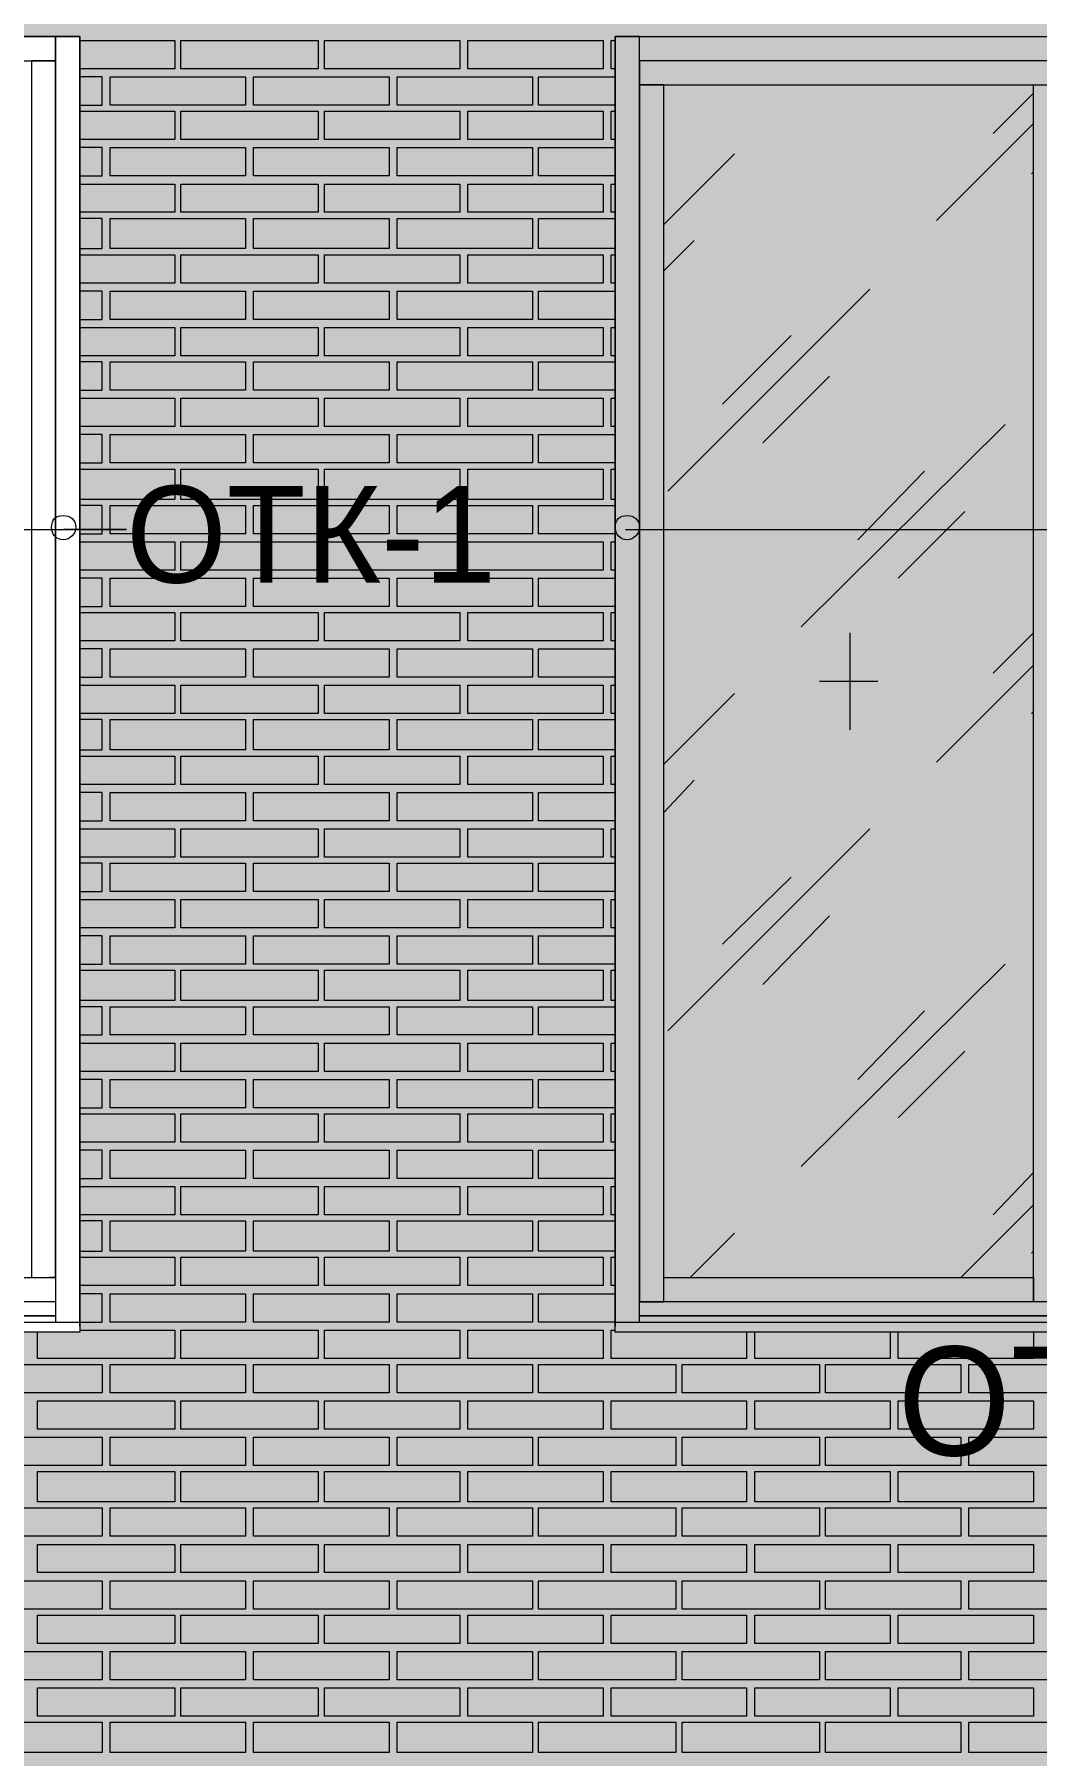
# Model space of a CAD drawing. Header units: millimetres. Extents: x -28928 to 100580, y -22867 to 36490.
# Drawn here: x -7370 to -5271, y 3332 to 6934 of the extents above; entities that cross this region are included whole.
import ezdxf

# ---------------------------------------------------------------- set-up
doc = ezdxf.new("R2010")
doc.units = ezdxf.units.MM
doc.layers.add('PDF _Геометрия', color=7, linetype='Continuous', true_color=0x8f8e8d)
doc.layers.add('PDF _Сплошная заливка', color=7, linetype='Continuous', true_color=0xffffff)
doc.layers.add('PDF _Текст', color=7, linetype='Continuous')

msp = doc.modelspace()

# ---------------------------------------------------------------- hatches: boundary and pattern name
at = {"layer": 'PDF _Сплошная заливка', "true_color": 0xdcd6cf, "transparency": 33554559}
h = msp.add_hatch(color=254, dxfattribs=at)
h.paths.add_polyline_path([(-9335.1, -482.4), (-7257.8, -482.4), (-7257.8, -719.3), (-7253.6, -474), (-7245.1, -474), (-7245.1, -719.3), (-7207, -719.3), (-7207, -727.8), (-7164.7, -727.8), (-7164.7, -4713.2), (4931.1, -4713.2), (4931.1, 9028.4), (-9335.1, 9028.4), (-9335.1, 6929.9), (-7274.7, 6929.9), (-7274.7, 4218), (-9335.1, 4218)])
h.paths.add_polyline_path([(-7486.3, -4713.2), (-7486.3, -1163.6), (-9335.1, -1163.6), (-9335.1, -4713.2)])

# ---------------------------------------------------------------- linework, layer by layer
at = {"layer": 'PDF _Геометрия', "color": 7, "lineweight": 9}
for points in [[(-12072.4, 4243.4), (-12072.4, 4239.1), (-12072.4, 6929.9), (-9335.1, 6929.9), (-7274.7, 6929.9), (-7274.7, 4230.7), (-7274.7, 4306.8), (-7274.7, 5580.3), (-7274.7, 6853.7), (-7274.7, 6929.9), (-7325.5, 6929.9), (-7325.5, 6853.7), (-7325.5, 5580.3), (-7325.5, 6879.1), (-7376.3, 6879.1), (-7376.3, 5580.3), (-7376.3, 4332.2), (-7325.5, 4332.2), (-7325.5, 5580.3), (-7325.5, 4306.8), (-7325.5, 4239.1)], [(-8235.1, 6879.1), (-7350.9, 6879.1), (-7325.5, 6879.1), (-7325.5, 6929.9), (-7350.9, 6929.9), (-8235.1, 6929.9)], [(-6102.8, 4239.1), (-6102.8, 4306.8), (-6102.8, 5580.3), (-6102.8, 4281.4), (-6052, 4281.4), (-6052, 5580.3), (-6052, 6828.4), (-6102.8, 6828.4), (-6102.8, 5580.3), (-6102.8, 6853.7), (-6102.8, 6929.9), (-6153.6, 6929.9), (-6153.6, 6853.7), (-6153.6, 5580.3), (-6153.6, 4306.8), (-6153.6, 4230.7), (-6153.6, 6929.9), (-4351.3, 6929.9)], [(-7600.5, 6904.5), (-7600.5, 5897.6), (-7177.4, 5897.6), (-7308.6, 5897.6)], [(-5764.3, 6828.4), (-5760.1, 6828.4)], [(-5362.4, 6726.8), (-5277.8, 6811.4)], [(-5480.9, 6544.9), (-5277.8, 6748)], [(-6052, 6536.4), (-5903.9, 6684.5)], [(-5282, 6642.2), (-5277.8, 6646.4)], [(-6052, 6439.1), (-5988.6, 6502.6)], [(-6043.6, 5978), (-5620.5, 6401)], [(-5929.3, 6159.9), (-5785.5, 6303.7)], [(-5844.7, 6079.5), (-5705.1, 6219.1)], [(-5764.3, 5694.5), (-5337, 6117.6)], [(-5645.9, 5876.4), (-5506.3, 6020.3)], [(-5561.3, 5796), (-5421.6, 5935.7)], [(-12038.6, 5897.6), (-7177.4, 5897.6)], [(-6132.4, 5897.6), (-4253.9, 5897.6)], [(-5662.8, 5681.8), (-5662.8, 5478.7)], [(-5362.4, 5597.2), (-5277.8, 5681.8)], [(-5480.9, 5411), (-5277.8, 5614.1)], [(-6052, 5406.8), (-5903.9, 5554.9)], [(-5726.3, 5580.3), (-5603.6, 5580.3)], [(-5282, 5512.6), (-5277.8, 5516.8)], [(-6052, 5305.3), (-5988.6, 5373)], [(-6043.6, 4848.4), (-5620.5, 5271.4)], [(-5929.3, 5030.3), (-5785.5, 5169.9)], [(-5844.7, 4945.7), (-5705.1, 5089.5)], [(-5764.3, 4564.9), (-5337, 4988)], [(-5645.9, 4746.8), (-5506.3, 4890.7)], [(-5561.3, 4666.4), (-5421.6, 4806)], [(-5362.4, 4463.4), (-5277.8, 4552.2)], [(-5430.1, 4332.2), (-5277.8, 4484.5)], [(-5997, 4332.2), (-5903.9, 4425.3)], [(-5282, 4383), (-5277.8, 4387.2)], [(-7350.9, 4281.4), (-8235.1, 4281.4), (-9195.5, 4281.4), (-10155.9, 4281.4), (-11112, 4281.4), (-11996.3, 4281.4), (-12021.6, 4281.4), (-12021.6, 4332.2), (-11996.3, 4332.2), (-11112, 4332.2), (-10155.9, 4332.2), (-9195.5, 4332.2), (-8235.1, 4332.2), (-7350.9, 4332.2)], [(-7325.5, 4332.2), (-7338.2, 4332.2)], [(-7325.5, 4281.4), (-12021.6, 4281.4)], [(-7325.5, 4251.8), (-12021.6, 4251.8), (-7325.5, 4251.8)], [(-7325.5, 4251.8), (-12021.6, 4251.8)], [(-4402, 4281.4), (-6102.8, 4281.4)], [(-4402, 4251.8), (-6102.8, 4251.8), (-4402, 4251.8)], [(-4402, 4251.8), (-6102.8, 4251.8)], [(-7274.7, 4243.4), (-7274.7, 4239.1), (-7274.7, 4218), (-12072.4, 4218), (-12072.4, 4222.2)], [(-12072.4, 4218), (-12072.4, 4239.1), (-7274.7, 4239.1)], [(-7274.7, 4222.2), (-7274.7, 4218)], [(-4351.3, 4222.2), (-4351.3, 4218), (-6153.6, 4218), (-6153.6, 4239.1), (-6153.6, 4243.4)], [(-6153.6, 4239.1), (-4351.3, 4239.1)], [(-6153.6, 4218), (-6153.6, 4222.2)]]:
    msp.add_lwpolyline(points, dxfattribs=at)
at = {"layer": 'PDF _Геометрия', "lineweight": 9}
for points in [[(-7274.7, 6921.4), (-7075.9, 6921.4), (-7075.9, 6862.2), (-7274.7, 6862.2)], [(-6153.6, 6862.2), (-6162, 6862.2), (-6162, 6921.4), (-6153.6, 6921.4)], [(-7274.7, 6786), (-7228.2, 6786), (-7228.2, 6845.3), (-7274.7, 6845.3)], [(-6153.6, 6786), (-6170.5, 6786), (-6314.3, 6786), (-6314.3, 6845.3), (-6170.5, 6845.3), (-6153.6, 6845.3)], [(-7274.7, 6773.4), (-7075.9, 6773.4), (-7075.9, 6714.1), (-7274.7, 6714.1)], [(-6153.6, 6714.1), (-6162, 6714.1), (-6162, 6773.4), (-6153.6, 6773.4)], [(-7274.7, 6638), (-7228.2, 6638), (-7228.2, 6697.2), (-7274.7, 6697.2)], [(-6153.6, 6638), (-6170.5, 6638), (-6314.3, 6638), (-6314.3, 6697.2), (-6170.5, 6697.2), (-6153.6, 6697.2)], [(-7274.7, 6621), (-7075.9, 6621), (-7075.9, 6561.8), (-7274.7, 6561.8)], [(-6153.6, 6561.8), (-6162, 6561.8), (-6162, 6621), (-6153.6, 6621)], [(-7274.7, 6485.7), (-7228.2, 6485.7), (-7228.2, 6549.1), (-7274.7, 6549.1)], [(-6153.6, 6485.7), (-6170.5, 6485.7), (-6314.3, 6485.7), (-6314.3, 6549.1), (-6170.5, 6549.1), (-6153.6, 6549.1)], [(-7274.7, 6473), (-7075.9, 6473), (-7075.9, 6413.7), (-7274.7, 6413.7)], [(-6153.6, 6413.7), (-6162, 6413.7), (-6162, 6473), (-6153.6, 6473)], [(-7274.7, 6337.6), (-7228.2, 6337.6), (-7228.2, 6396.8), (-7274.7, 6396.8)], [(-6153.6, 6337.6), (-6170.5, 6337.6), (-6314.3, 6337.6), (-6314.3, 6396.8), (-6170.5, 6396.8), (-6153.6, 6396.8)], [(-7274.7, 6320.7), (-7075.9, 6320.7), (-7075.9, 6261.4), (-7274.7, 6261.4)], [(-6153.6, 6261.4), (-6162, 6261.4), (-6162, 6320.7), (-6153.6, 6320.7)], [(-7274.7, 6189.5), (-7228.2, 6189.5), (-7228.2, 6248.7), (-7274.7, 6248.7)], [(-6153.6, 6189.5), (-6170.5, 6189.5), (-6314.3, 6189.5), (-6314.3, 6248.7), (-6170.5, 6248.7), (-6153.6, 6248.7)], [(-7274.7, 6172.6), (-7075.9, 6172.6), (-7075.9, 6113.4), (-7274.7, 6113.4)], [(-6153.6, 6113.4), (-6162, 6113.4), (-6162, 6172.6), (-6153.6, 6172.6)], [(-7274.7, 6037.2), (-7228.2, 6037.2), (-7228.2, 6096.4), (-7274.7, 6096.4)], [(-6153.6, 6037.2), (-6170.5, 6037.2), (-6314.3, 6037.2), (-6314.3, 6096.4), (-6170.5, 6096.4), (-6153.6, 6096.4)], [(-7274.7, 6024.5), (-7075.9, 6024.5), (-7075.9, 5961), (-7274.7, 5961)], [(-6153.6, 5961), (-6162, 5961), (-6162, 6024.5), (-6153.6, 6024.5)], [(-7274.7, 5889.1), (-7228.2, 5889.1), (-7228.2, 5948.4), (-7274.7, 5948.4)], [(-6153.6, 5889.1), (-6170.5, 5889.1), (-6314.3, 5889.1), (-6314.3, 5948.4), (-6170.5, 5948.4), (-6153.6, 5948.4)], [(-7274.7, 5872.2), (-7075.9, 5872.2), (-7075.9, 5813), (-7274.7, 5813)], [(-6153.6, 5813), (-6162, 5813), (-6162, 5872.2), (-6153.6, 5872.2)], [(-7274.7, 5736.8), (-7228.2, 5736.8), (-7228.2, 5796), (-7274.7, 5796)], [(-6153.6, 5736.8), (-6170.5, 5736.8), (-6314.3, 5736.8), (-6314.3, 5796), (-6170.5, 5796), (-6153.6, 5796)], [(-7274.7, 5724.1), (-7075.9, 5724.1), (-7075.9, 5664.9), (-7274.7, 5664.9)], [(-6153.6, 5664.9), (-6162, 5664.9), (-6162, 5724.1), (-6153.6, 5724.1)], [(-7274.7, 5588.7), (-7228.2, 5588.7), (-7228.2, 5648), (-7274.7, 5648)], [(-6153.6, 5588.7), (-6170.5, 5588.7), (-6314.3, 5588.7), (-6314.3, 5648), (-6170.5, 5648), (-6153.6, 5648)], [(-7274.7, 5571.8), (-7075.9, 5571.8), (-7075.9, 5512.6), (-7274.7, 5512.6)], [(-6153.6, 5512.6), (-6162, 5512.6), (-6162, 5571.8), (-6153.6, 5571.8)], [(-7274.7, 5436.4), (-7228.2, 5436.4), (-7228.2, 5499.9), (-7274.7, 5499.9)], [(-6153.6, 5436.4), (-6170.5, 5436.4), (-6314.3, 5436.4), (-6314.3, 5499.9), (-6170.5, 5499.9), (-6153.6, 5499.9)], [(-7274.7, 5423.7), (-7075.9, 5423.7), (-7075.9, 5364.5), (-7274.7, 5364.5)], [(-6153.6, 5364.5), (-6162, 5364.5), (-6162, 5423.7), (-6153.6, 5423.7)], [(-7274.7, 5288.4), (-7228.2, 5288.4), (-7228.2, 5347.6), (-7274.7, 5347.6)], [(-6153.6, 5288.4), (-6170.5, 5288.4), (-6314.3, 5288.4), (-6314.3, 5347.6), (-6170.5, 5347.6), (-6153.6, 5347.6)], [(-7274.7, 5271.4), (-7075.9, 5271.4), (-7075.9, 5212.2), (-7274.7, 5212.2)], [(-6153.6, 5212.2), (-6162, 5212.2), (-6162, 5271.4), (-6153.6, 5271.4)], [(-7274.7, 5140.3), (-7228.2, 5140.3), (-7228.2, 5199.5), (-7274.7, 5199.5)], [(-6153.6, 5140.3), (-6170.5, 5140.3), (-6314.3, 5140.3), (-6314.3, 5199.5), (-6170.5, 5199.5), (-6153.6, 5199.5)], [(-7274.7, 5123.4), (-7075.9, 5123.4), (-7075.9, 5064.1), (-7274.7, 5064.1)], [(-6153.6, 5064.1), (-6162, 5064.1), (-6162, 5123.4), (-6153.6, 5123.4)], [(-7274.7, 4988), (-7228.2, 4988), (-7228.2, 5047.2), (-7274.7, 5047.2)], [(-6153.6, 4988), (-6170.5, 4988), (-6314.3, 4988), (-6314.3, 5047.2), (-6170.5, 5047.2), (-6153.6, 5047.2)], [(-7274.7, 4975.3), (-7075.9, 4975.3), (-7075.9, 4911.8), (-7274.7, 4911.8)], [(-6153.6, 4911.8), (-6162, 4911.8), (-6162, 4975.3), (-6153.6, 4975.3)], [(-7274.7, 4839.9), (-7228.2, 4839.9), (-7228.2, 4899.1), (-7274.7, 4899.1)], [(-6153.6, 4839.9), (-6170.5, 4839.9), (-6314.3, 4839.9), (-6314.3, 4899.1), (-6170.5, 4899.1), (-6153.6, 4899.1)], [(-7274.7, 4823), (-7075.9, 4823), (-7075.9, 4763.7), (-7274.7, 4763.7)], [(-6153.6, 4763.7), (-6162, 4763.7), (-6162, 4823), (-6153.6, 4823)], [(-7274.7, 4687.6), (-7228.2, 4687.6), (-7228.2, 4746.8), (-7274.7, 4746.8)], [(-6153.6, 4687.6), (-6170.5, 4687.6), (-6314.3, 4687.6), (-6314.3, 4746.8), (-6170.5, 4746.8), (-6153.6, 4746.8)], [(-7274.7, 4674.9), (-7075.9, 4674.9), (-7075.9, 4615.7), (-7274.7, 4615.7)], [(-6153.6, 4615.7), (-6162, 4615.7), (-6162, 4674.9), (-6153.6, 4674.9)], [(-7274.7, 4539.5), (-7228.2, 4539.5), (-7228.2, 4598.7), (-7274.7, 4598.7)], [(-6153.6, 4539.5), (-6170.5, 4539.5), (-6314.3, 4539.5), (-6314.3, 4598.7), (-6170.5, 4598.7), (-6153.6, 4598.7)], [(-7274.7, 4522.6), (-7075.9, 4522.6), (-7075.9, 4463.4), (-7274.7, 4463.4)], [(-6153.6, 4463.4), (-6162, 4463.4), (-6162, 4522.6), (-6153.6, 4522.6)], [(-7274.7, 4387.2), (-7228.2, 4387.2), (-7228.2, 4450.7), (-7274.7, 4450.7)], [(-6153.6, 4387.2), (-6170.5, 4387.2), (-6314.3, 4387.2), (-6314.3, 4450.7), (-6170.5, 4450.7), (-6153.6, 4450.7)], [(-7274.7, 4374.5), (-7075.9, 4374.5), (-7075.9, 4315.3), (-7274.7, 4315.3)], [(-6153.6, 4315.3), (-6162, 4315.3), (-6162, 4374.5), (-6153.6, 4374.5)], [(-7274.7, 4239.1), (-7228.2, 4239.1), (-7228.2, 4298.4), (-7274.7, 4298.4)], [(-6153.6, 4239.1), (-6170.5, 4239.1), (-6314.3, 4239.1), (-6314.3, 4298.4), (-6170.5, 4298.4), (-6153.6, 4298.4)], [(-7274.7, 4222.2), (-7075.9, 4222.2), (-7075.9, 4163), (-7363.6, 4163), (-7363.6, 4218)], [(-5878.6, 4218), (-5878.6, 4163), (-6162, 4163), (-6162, 4222.2), (-6153.6, 4222.2)], [(-5578.2, 4218), (-5578.2, 4163), (-5861.6, 4163), (-5861.6, 4218)], [(-5277.8, 4218), (-5277.8, 4163), (-5561.3, 4163), (-5561.3, 4218)]]:
    msp.add_lwpolyline(points, dxfattribs=at)
for points in [[(-6775.5, 6921.4), (-6775.5, 6862.2), (-7063.2, 6862.2), (-7063.2, 6921.4)], [(-6479.3, 6921.4), (-6479.3, 6862.2), (-6762.8, 6862.2), (-6762.8, 6921.4)], [(-6178.9, 6921.4), (-6178.9, 6862.2), (-6462.4, 6862.2), (-6462.4, 6921.4)], [(-6927.8, 6786), (-7067.4, 6786), (-7211.3, 6786), (-7211.3, 6845.3), (-7067.4, 6845.3), (-6927.8, 6845.3)], [(-6627.4, 6786), (-6771.3, 6786), (-6910.9, 6786), (-6910.9, 6845.3), (-6771.3, 6845.3), (-6627.4, 6845.3)], [(-6327, 6786), (-6470.9, 6786), (-6610.5, 6786), (-6610.5, 6845.3), (-6470.9, 6845.3), (-6327, 6845.3)], [(-6775.5, 6773.4), (-6775.5, 6714.1), (-7063.2, 6714.1), (-7063.2, 6773.4)], [(-6479.3, 6773.4), (-6479.3, 6714.1), (-6762.8, 6714.1), (-6762.8, 6773.4)], [(-6178.9, 6773.4), (-6178.9, 6714.1), (-6462.4, 6714.1), (-6462.4, 6773.4)], [(-6927.8, 6638), (-7067.4, 6638), (-7211.3, 6638), (-7211.3, 6697.2), (-7067.4, 6697.2), (-6927.8, 6697.2)], [(-6627.4, 6638), (-6771.3, 6638), (-6910.9, 6638), (-6910.9, 6697.2), (-6771.3, 6697.2), (-6627.4, 6697.2)], [(-6327, 6638), (-6470.9, 6638), (-6610.5, 6638), (-6610.5, 6697.2), (-6470.9, 6697.2), (-6327, 6697.2)], [(-6775.5, 6621), (-6775.5, 6561.8), (-7063.2, 6561.8), (-7063.2, 6621)], [(-6479.3, 6621), (-6479.3, 6561.8), (-6762.8, 6561.8), (-6762.8, 6621)], [(-6178.9, 6621), (-6178.9, 6561.8), (-6462.4, 6561.8), (-6462.4, 6621)], [(-6927.8, 6485.7), (-7067.4, 6485.7), (-7211.3, 6485.7), (-7211.3, 6549.1), (-7067.4, 6549.1), (-6927.8, 6549.1)], [(-6627.4, 6485.7), (-6771.3, 6485.7), (-6910.9, 6485.7), (-6910.9, 6549.1), (-6771.3, 6549.1), (-6627.4, 6549.1)], [(-6327, 6485.7), (-6470.9, 6485.7), (-6610.5, 6485.7), (-6610.5, 6549.1), (-6470.9, 6549.1), (-6327, 6549.1)], [(-6775.5, 6473), (-6775.5, 6413.7), (-7063.2, 6413.7), (-7063.2, 6473)], [(-6479.3, 6473), (-6479.3, 6413.7), (-6762.8, 6413.7), (-6762.8, 6473)], [(-6178.9, 6473), (-6178.9, 6413.7), (-6462.4, 6413.7), (-6462.4, 6473)], [(-6927.8, 6337.6), (-7067.4, 6337.6), (-7211.3, 6337.6), (-7211.3, 6396.8), (-7067.4, 6396.8), (-6927.8, 6396.8)], [(-6627.4, 6337.6), (-6771.3, 6337.6), (-6910.9, 6337.6), (-6910.9, 6396.8), (-6771.3, 6396.8), (-6627.4, 6396.8)], [(-6327, 6337.6), (-6470.9, 6337.6), (-6610.5, 6337.6), (-6610.5, 6396.8), (-6470.9, 6396.8), (-6327, 6396.8)], [(-6775.5, 6320.7), (-6775.5, 6261.4), (-7063.2, 6261.4), (-7063.2, 6320.7)], [(-6479.3, 6320.7), (-6479.3, 6261.4), (-6762.8, 6261.4), (-6762.8, 6320.7)], [(-6178.9, 6320.7), (-6178.9, 6261.4), (-6462.4, 6261.4), (-6462.4, 6320.7)], [(-6927.8, 6189.5), (-7067.4, 6189.5), (-7211.3, 6189.5), (-7211.3, 6248.7), (-7067.4, 6248.7), (-6927.8, 6248.7)], [(-6627.4, 6189.5), (-6771.3, 6189.5), (-6910.9, 6189.5), (-6910.9, 6248.7), (-6771.3, 6248.7), (-6627.4, 6248.7)], [(-6327, 6189.5), (-6470.9, 6189.5), (-6610.5, 6189.5), (-6610.5, 6248.7), (-6470.9, 6248.7), (-6327, 6248.7)], [(-6775.5, 6172.6), (-6775.5, 6113.4), (-7063.2, 6113.4), (-7063.2, 6172.6)], [(-6479.3, 6172.6), (-6479.3, 6113.4), (-6762.8, 6113.4), (-6762.8, 6172.6)], [(-6178.9, 6172.6), (-6178.9, 6113.4), (-6462.4, 6113.4), (-6462.4, 6172.6)], [(-6927.8, 6037.2), (-7067.4, 6037.2), (-7211.3, 6037.2), (-7211.3, 6096.4), (-7067.4, 6096.4), (-6927.8, 6096.4)], [(-6627.4, 6037.2), (-6771.3, 6037.2), (-6910.9, 6037.2), (-6910.9, 6096.4), (-6771.3, 6096.4), (-6627.4, 6096.4)], [(-6327, 6037.2), (-6470.9, 6037.2), (-6610.5, 6037.2), (-6610.5, 6096.4), (-6470.9, 6096.4), (-6327, 6096.4)], [(-6775.5, 6024.5), (-6775.5, 5961), (-7063.2, 5961), (-7063.2, 6024.5)], [(-6479.3, 6024.5), (-6479.3, 5961), (-6762.8, 5961), (-6762.8, 6024.5)], [(-6178.9, 6024.5), (-6178.9, 5961), (-6462.4, 5961), (-6462.4, 6024.5)], [(-6927.8, 5889.1), (-7067.4, 5889.1), (-7211.3, 5889.1), (-7211.3, 5948.4), (-7067.4, 5948.4), (-6927.8, 5948.4)], [(-6627.4, 5889.1), (-6771.3, 5889.1), (-6910.9, 5889.1), (-6910.9, 5948.4), (-6771.3, 5948.4), (-6627.4, 5948.4)], [(-6327, 5889.1), (-6470.9, 5889.1), (-6610.5, 5889.1), (-6610.5, 5948.4), (-6470.9, 5948.4), (-6327, 5948.4)], [(-6775.5, 5872.2), (-6775.5, 5813), (-7063.2, 5813), (-7063.2, 5872.2)], [(-6479.3, 5872.2), (-6479.3, 5813), (-6762.8, 5813), (-6762.8, 5872.2)], [(-6178.9, 5872.2), (-6178.9, 5813), (-6462.4, 5813), (-6462.4, 5872.2)], [(-6927.8, 5736.8), (-7067.4, 5736.8), (-7211.3, 5736.8), (-7211.3, 5796), (-7067.4, 5796), (-6927.8, 5796)], [(-6627.4, 5736.8), (-6771.3, 5736.8), (-6910.9, 5736.8), (-6910.9, 5796), (-6771.3, 5796), (-6627.4, 5796)], [(-6327, 5736.8), (-6470.9, 5736.8), (-6610.5, 5736.8), (-6610.5, 5796), (-6470.9, 5796), (-6327, 5796)], [(-6775.5, 5724.1), (-6775.5, 5664.9), (-7063.2, 5664.9), (-7063.2, 5724.1)], [(-6479.3, 5724.1), (-6479.3, 5664.9), (-6762.8, 5664.9), (-6762.8, 5724.1)], [(-6178.9, 5724.1), (-6178.9, 5664.9), (-6462.4, 5664.9), (-6462.4, 5724.1)], [(-6927.8, 5588.7), (-7067.4, 5588.7), (-7211.3, 5588.7), (-7211.3, 5648), (-7067.4, 5648), (-6927.8, 5648)], [(-6627.4, 5588.7), (-6771.3, 5588.7), (-6910.9, 5588.7), (-6910.9, 5648), (-6771.3, 5648), (-6627.4, 5648)], [(-6327, 5588.7), (-6470.9, 5588.7), (-6610.5, 5588.7), (-6610.5, 5648), (-6470.9, 5648), (-6327, 5648)], [(-6775.5, 5571.8), (-6775.5, 5512.6), (-7063.2, 5512.6), (-7063.2, 5571.8)], [(-6479.3, 5571.8), (-6479.3, 5512.6), (-6762.8, 5512.6), (-6762.8, 5571.8)], [(-6178.9, 5571.8), (-6178.9, 5512.6), (-6462.4, 5512.6), (-6462.4, 5571.8)], [(-6927.8, 5436.4), (-7067.4, 5436.4), (-7211.3, 5436.4), (-7211.3, 5499.9), (-7067.4, 5499.9), (-6927.8, 5499.9)], [(-6627.4, 5436.4), (-6771.3, 5436.4), (-6910.9, 5436.4), (-6910.9, 5499.9), (-6771.3, 5499.9), (-6627.4, 5499.9)], [(-6327, 5436.4), (-6470.9, 5436.4), (-6610.5, 5436.4), (-6610.5, 5499.9), (-6470.9, 5499.9), (-6327, 5499.9)], [(-6775.5, 5423.7), (-6775.5, 5364.5), (-7063.2, 5364.5), (-7063.2, 5423.7)], [(-6479.3, 5423.7), (-6479.3, 5364.5), (-6762.8, 5364.5), (-6762.8, 5423.7)], [(-6178.9, 5423.7), (-6178.9, 5364.5), (-6462.4, 5364.5), (-6462.4, 5423.7)], [(-6927.8, 5288.4), (-7067.4, 5288.4), (-7211.3, 5288.4), (-7211.3, 5347.6), (-7067.4, 5347.6), (-6927.8, 5347.6)], [(-6627.4, 5288.4), (-6771.3, 5288.4), (-6910.9, 5288.4), (-6910.9, 5347.6), (-6771.3, 5347.6), (-6627.4, 5347.6)], [(-6327, 5288.4), (-6470.9, 5288.4), (-6610.5, 5288.4), (-6610.5, 5347.6), (-6470.9, 5347.6), (-6327, 5347.6)], [(-6775.5, 5271.4), (-6775.5, 5212.2), (-7063.2, 5212.2), (-7063.2, 5271.4)], [(-6479.3, 5271.4), (-6479.3, 5212.2), (-6762.8, 5212.2), (-6762.8, 5271.4)], [(-6178.9, 5271.4), (-6178.9, 5212.2), (-6462.4, 5212.2), (-6462.4, 5271.4)], [(-6927.8, 5140.3), (-7067.4, 5140.3), (-7211.3, 5140.3), (-7211.3, 5199.5), (-7067.4, 5199.5), (-6927.8, 5199.5)], [(-6627.4, 5140.3), (-6771.3, 5140.3), (-6910.9, 5140.3), (-6910.9, 5199.5), (-6771.3, 5199.5), (-6627.4, 5199.5)], [(-6327, 5140.3), (-6470.9, 5140.3), (-6610.5, 5140.3), (-6610.5, 5199.5), (-6470.9, 5199.5), (-6327, 5199.5)], [(-6775.5, 5123.4), (-6775.5, 5064.1), (-7063.2, 5064.1), (-7063.2, 5123.4)], [(-6479.3, 5123.4), (-6479.3, 5064.1), (-6762.8, 5064.1), (-6762.8, 5123.4)], [(-6178.9, 5123.4), (-6178.9, 5064.1), (-6462.4, 5064.1), (-6462.4, 5123.4)], [(-6927.8, 4988), (-7067.4, 4988), (-7211.3, 4988), (-7211.3, 5047.2), (-7067.4, 5047.2), (-6927.8, 5047.2)], [(-6627.4, 4988), (-6771.3, 4988), (-6910.9, 4988), (-6910.9, 5047.2), (-6771.3, 5047.2), (-6627.4, 5047.2)], [(-6327, 4988), (-6470.9, 4988), (-6610.5, 4988), (-6610.5, 5047.2), (-6470.9, 5047.2), (-6327, 5047.2)], [(-6775.5, 4975.3), (-6775.5, 4911.8), (-7063.2, 4911.8), (-7063.2, 4975.3)], [(-6479.3, 4975.3), (-6479.3, 4911.8), (-6762.8, 4911.8), (-6762.8, 4975.3)], [(-6178.9, 4975.3), (-6178.9, 4911.8), (-6462.4, 4911.8), (-6462.4, 4975.3)], [(-6927.8, 4839.9), (-7067.4, 4839.9), (-7211.3, 4839.9), (-7211.3, 4899.1), (-7067.4, 4899.1), (-6927.8, 4899.1)], [(-6627.4, 4839.9), (-6771.3, 4839.9), (-6910.9, 4839.9), (-6910.9, 4899.1), (-6771.3, 4899.1), (-6627.4, 4899.1)], [(-6327, 4839.9), (-6470.9, 4839.9), (-6610.5, 4839.9), (-6610.5, 4899.1), (-6470.9, 4899.1), (-6327, 4899.1)], [(-6775.5, 4823), (-6775.5, 4763.7), (-7063.2, 4763.7), (-7063.2, 4823)], [(-6479.3, 4823), (-6479.3, 4763.7), (-6762.8, 4763.7), (-6762.8, 4823)], [(-6178.9, 4823), (-6178.9, 4763.7), (-6462.4, 4763.7), (-6462.4, 4823)], [(-6927.8, 4687.6), (-7067.4, 4687.6), (-7211.3, 4687.6), (-7211.3, 4746.8), (-7067.4, 4746.8), (-6927.8, 4746.8)], [(-6627.4, 4687.6), (-6771.3, 4687.6), (-6910.9, 4687.6), (-6910.9, 4746.8), (-6771.3, 4746.8), (-6627.4, 4746.8)], [(-6327, 4687.6), (-6470.9, 4687.6), (-6610.5, 4687.6), (-6610.5, 4746.8), (-6470.9, 4746.8), (-6327, 4746.8)], [(-6775.5, 4674.9), (-6775.5, 4615.7), (-7063.2, 4615.7), (-7063.2, 4674.9)], [(-6479.3, 4674.9), (-6479.3, 4615.7), (-6762.8, 4615.7), (-6762.8, 4674.9)], [(-6178.9, 4674.9), (-6178.9, 4615.7), (-6462.4, 4615.7), (-6462.4, 4674.9)], [(-6927.8, 4539.5), (-7067.4, 4539.5), (-7211.3, 4539.5), (-7211.3, 4598.7), (-7067.4, 4598.7), (-6927.8, 4598.7)], [(-6627.4, 4539.5), (-6771.3, 4539.5), (-6910.9, 4539.5), (-6910.9, 4598.7), (-6771.3, 4598.7), (-6627.4, 4598.7)], [(-6327, 4539.5), (-6470.9, 4539.5), (-6610.5, 4539.5), (-6610.5, 4598.7), (-6470.9, 4598.7), (-6327, 4598.7)], [(-6775.5, 4522.6), (-6775.5, 4463.4), (-7063.2, 4463.4), (-7063.2, 4522.6)], [(-6479.3, 4522.6), (-6479.3, 4463.4), (-6762.8, 4463.4), (-6762.8, 4522.6)], [(-6178.9, 4522.6), (-6178.9, 4463.4), (-6462.4, 4463.4), (-6462.4, 4522.6)], [(-6927.8, 4387.2), (-7067.4, 4387.2), (-7211.3, 4387.2), (-7211.3, 4450.7), (-7067.4, 4450.7), (-6927.8, 4450.7)], [(-6627.4, 4387.2), (-6771.3, 4387.2), (-6910.9, 4387.2), (-6910.9, 4450.7), (-6771.3, 4450.7), (-6627.4, 4450.7)], [(-6327, 4387.2), (-6470.9, 4387.2), (-6610.5, 4387.2), (-6610.5, 4450.7), (-6470.9, 4450.7), (-6327, 4450.7)], [(-6775.5, 4374.5), (-6775.5, 4315.3), (-7063.2, 4315.3), (-7063.2, 4374.5)], [(-6479.3, 4374.5), (-6479.3, 4315.3), (-6762.8, 4315.3), (-6762.8, 4374.5)], [(-6178.9, 4374.5), (-6178.9, 4315.3), (-6462.4, 4315.3), (-6462.4, 4374.5)], [(-6927.8, 4239.1), (-7067.4, 4239.1), (-7211.3, 4239.1), (-7211.3, 4298.4), (-7067.4, 4298.4), (-6927.8, 4298.4)], [(-6627.4, 4239.1), (-6771.3, 4239.1), (-6910.9, 4239.1), (-6910.9, 4298.4), (-6771.3, 4298.4), (-6627.4, 4298.4)], [(-6327, 4239.1), (-6470.9, 4239.1), (-6610.5, 4239.1), (-6610.5, 4298.4), (-6470.9, 4298.4), (-6327, 4298.4)], [(-6775.5, 4222.2), (-6775.5, 4163), (-7063.2, 4163), (-7063.2, 4222.2)], [(-6479.3, 4222.2), (-6479.3, 4163), (-6762.8, 4163), (-6762.8, 4222.2)], [(-6178.9, 4222.2), (-6178.9, 4163), (-6462.4, 4163), (-6462.4, 4222.2)], [(-7228.2, 4091), (-7367.8, 4091), (-7511.6, 4091), (-7511.6, 4150.3), (-7367.8, 4150.3), (-7228.2, 4150.3)], [(-6927.8, 4091), (-7067.4, 4091), (-7211.3, 4091), (-7211.3, 4150.3), (-7067.4, 4150.3), (-6927.8, 4150.3)], [(-6627.4, 4091), (-6771.3, 4091), (-6910.9, 4091), (-6910.9, 4150.3), (-6771.3, 4150.3), (-6627.4, 4150.3)], [(-6327, 4091), (-6470.9, 4091), (-6610.5, 4091), (-6610.5, 4150.3), (-6470.9, 4150.3), (-6327, 4150.3)], [(-6026.6, 4091), (-6170.5, 4091), (-6314.3, 4091), (-6314.3, 4150.3), (-6170.5, 4150.3), (-6026.6, 4150.3)], [(-5726.3, 4091), (-5870.1, 4091), (-6013.9, 4091), (-6013.9, 4150.3), (-5870.1, 4150.3), (-5726.3, 4150.3)], [(-5430.1, 4091), (-5569.7, 4091), (-5713.6, 4091), (-5713.6, 4150.3), (-5569.7, 4150.3), (-5430.1, 4150.3)], [(-5129.7, 4091), (-5269.3, 4091), (-5413.2, 4091), (-5413.2, 4150.3), (-5269.3, 4150.3), (-5129.7, 4150.3)], [(-7075.9, 4074.1), (-7075.9, 4014.9), (-7363.6, 4014.9), (-7363.6, 4074.1)], [(-6775.5, 4074.1), (-6775.5, 4014.9), (-7063.2, 4014.9), (-7063.2, 4074.1)], [(-6479.3, 4074.1), (-6479.3, 4014.9), (-6762.8, 4014.9), (-6762.8, 4074.1)], [(-6178.9, 4074.1), (-6178.9, 4014.9), (-6462.4, 4014.9), (-6462.4, 4074.1)], [(-5878.6, 4074.1), (-5878.6, 4014.9), (-6162, 4014.9), (-6162, 4074.1)], [(-5578.2, 4074.1), (-5578.2, 4014.9), (-5861.6, 4014.9), (-5861.6, 4074.1)], [(-5277.8, 4074.1), (-5277.8, 4014.9), (-5561.3, 4014.9), (-5561.3, 4074.1)], [(-7228.2, 3938.7), (-7367.8, 3938.7), (-7511.6, 3938.7), (-7511.6, 3998), (-7367.8, 3998), (-7228.2, 3998)], [(-6927.8, 3938.7), (-7067.4, 3938.7), (-7211.3, 3938.7), (-7211.3, 3998), (-7067.4, 3998), (-6927.8, 3998)], [(-6627.4, 3938.7), (-6771.3, 3938.7), (-6910.9, 3938.7), (-6910.9, 3998), (-6771.3, 3998), (-6627.4, 3998)], [(-6327, 3938.7), (-6470.9, 3938.7), (-6610.5, 3938.7), (-6610.5, 3998), (-6470.9, 3998), (-6327, 3998)], [(-6026.6, 3938.7), (-6170.5, 3938.7), (-6314.3, 3938.7), (-6314.3, 3998), (-6170.5, 3998), (-6026.6, 3998)], [(-5726.3, 3938.7), (-5870.1, 3938.7), (-6013.9, 3938.7), (-6013.9, 3998), (-5870.1, 3998), (-5726.3, 3998)], [(-5430.1, 3938.7), (-5569.7, 3938.7), (-5713.6, 3938.7), (-5713.6, 3998), (-5569.7, 3998), (-5430.1, 3998)], [(-5129.7, 3938.7), (-5269.3, 3938.7), (-5413.2, 3938.7), (-5413.2, 3998), (-5269.3, 3998), (-5129.7, 3998)], [(-7075.9, 3926), (-7075.9, 3862.6), (-7363.6, 3862.6), (-7363.6, 3926)], [(-6775.5, 3926), (-6775.5, 3862.6), (-7063.2, 3862.6), (-7063.2, 3926)], [(-6479.3, 3926), (-6479.3, 3862.6), (-6762.8, 3862.6), (-6762.8, 3926)], [(-6178.9, 3926), (-6178.9, 3862.6), (-6462.4, 3862.6), (-6462.4, 3926)], [(-5878.6, 3926), (-5878.6, 3862.6), (-6162, 3862.6), (-6162, 3926)], [(-5578.2, 3926), (-5578.2, 3862.6), (-5861.6, 3862.6), (-5861.6, 3926)], [(-5277.8, 3926), (-5277.8, 3862.6), (-5561.3, 3862.6), (-5561.3, 3926)], [(-7228.2, 3790.7), (-7367.8, 3790.7), (-7511.6, 3790.7), (-7511.6, 3849.9), (-7367.8, 3849.9), (-7228.2, 3849.9)], [(-6927.8, 3790.7), (-7067.4, 3790.7), (-7211.3, 3790.7), (-7211.3, 3849.9), (-7067.4, 3849.9), (-6927.8, 3849.9)], [(-6627.4, 3790.7), (-6771.3, 3790.7), (-6910.9, 3790.7), (-6910.9, 3849.9), (-6771.3, 3849.9), (-6627.4, 3849.9)], [(-6327, 3790.7), (-6470.9, 3790.7), (-6610.5, 3790.7), (-6610.5, 3849.9), (-6470.9, 3849.9), (-6327, 3849.9)], [(-6026.6, 3790.7), (-6170.5, 3790.7), (-6314.3, 3790.7), (-6314.3, 3849.9), (-6170.5, 3849.9), (-6026.6, 3849.9)], [(-5726.3, 3790.7), (-5870.1, 3790.7), (-6013.9, 3790.7), (-6013.9, 3849.9), (-5870.1, 3849.9), (-5726.3, 3849.9)], [(-5430.1, 3790.7), (-5569.7, 3790.7), (-5713.6, 3790.7), (-5713.6, 3849.9), (-5569.7, 3849.9), (-5430.1, 3849.9)], [(-5129.7, 3790.7), (-5269.3, 3790.7), (-5413.2, 3790.7), (-5413.2, 3849.9), (-5269.3, 3849.9), (-5129.7, 3849.9)], [(-7075.9, 3773.7), (-7075.9, 3714.5), (-7363.6, 3714.5), (-7363.6, 3773.7)], [(-6775.5, 3773.7), (-6775.5, 3714.5), (-7063.2, 3714.5), (-7063.2, 3773.7)], [(-6479.3, 3773.7), (-6479.3, 3714.5), (-6762.8, 3714.5), (-6762.8, 3773.7)], [(-6178.9, 3773.7), (-6178.9, 3714.5), (-6462.4, 3714.5), (-6462.4, 3773.7)], [(-5878.6, 3773.7), (-5878.6, 3714.5), (-6162, 3714.5), (-6162, 3773.7)], [(-5578.2, 3773.7), (-5578.2, 3714.5), (-5861.6, 3714.5), (-5861.6, 3773.7)], [(-5277.8, 3773.7), (-5277.8, 3714.5), (-5561.3, 3714.5), (-5561.3, 3773.7)], [(-7228.2, 3638.4), (-7367.8, 3638.4), (-7511.6, 3638.4), (-7511.6, 3697.6), (-7367.8, 3697.6), (-7228.2, 3697.6)], [(-6927.8, 3638.4), (-7067.4, 3638.4), (-7211.3, 3638.4), (-7211.3, 3697.6), (-7067.4, 3697.6), (-6927.8, 3697.6)], [(-6627.4, 3638.4), (-6771.3, 3638.4), (-6910.9, 3638.4), (-6910.9, 3697.6), (-6771.3, 3697.6), (-6627.4, 3697.6)], [(-6327, 3638.4), (-6470.9, 3638.4), (-6610.5, 3638.4), (-6610.5, 3697.6), (-6470.9, 3697.6), (-6327, 3697.6)], [(-6026.6, 3638.4), (-6170.5, 3638.4), (-6314.3, 3638.4), (-6314.3, 3697.6), (-6170.5, 3697.6), (-6026.6, 3697.6)], [(-5726.3, 3638.4), (-5870.1, 3638.4), (-6013.9, 3638.4), (-6013.9, 3697.6), (-5870.1, 3697.6), (-5726.3, 3697.6)], [(-5430.1, 3638.4), (-5569.7, 3638.4), (-5713.6, 3638.4), (-5713.6, 3697.6), (-5569.7, 3697.6), (-5430.1, 3697.6)], [(-5129.7, 3638.4), (-5269.3, 3638.4), (-5413.2, 3638.4), (-5413.2, 3697.6), (-5269.3, 3697.6), (-5129.7, 3697.6)], [(-7075.9, 3625.7), (-7075.9, 3566.4), (-7363.6, 3566.4), (-7363.6, 3625.7)], [(-6775.5, 3625.7), (-6775.5, 3566.4), (-7063.2, 3566.4), (-7063.2, 3625.7)], [(-6479.3, 3625.7), (-6479.3, 3566.4), (-6762.8, 3566.4), (-6762.8, 3625.7)], [(-6178.9, 3625.7), (-6178.9, 3566.4), (-6462.4, 3566.4), (-6462.4, 3625.7)], [(-5878.6, 3625.7), (-5878.6, 3566.4), (-6162, 3566.4), (-6162, 3625.7)], [(-5578.2, 3625.7), (-5578.2, 3566.4), (-5861.6, 3566.4), (-5861.6, 3625.7)], [(-5277.8, 3625.7), (-5277.8, 3566.4), (-5561.3, 3566.4), (-5561.3, 3625.7)], [(-7228.2, 3490.3), (-7367.8, 3490.3), (-7511.6, 3490.3), (-7511.6, 3549.5), (-7367.8, 3549.5), (-7228.2, 3549.5)], [(-6927.8, 3490.3), (-7067.4, 3490.3), (-7211.3, 3490.3), (-7211.3, 3549.5), (-7067.4, 3549.5), (-6927.8, 3549.5)], [(-6627.4, 3490.3), (-6771.3, 3490.3), (-6910.9, 3490.3), (-6910.9, 3549.5), (-6771.3, 3549.5), (-6627.4, 3549.5)], [(-6327, 3490.3), (-6470.9, 3490.3), (-6610.5, 3490.3), (-6610.5, 3549.5), (-6470.9, 3549.5), (-6327, 3549.5)], [(-6026.6, 3490.3), (-6170.5, 3490.3), (-6314.3, 3490.3), (-6314.3, 3549.5), (-6170.5, 3549.5), (-6026.6, 3549.5)], [(-5726.3, 3490.3), (-5870.1, 3490.3), (-6013.9, 3490.3), (-6013.9, 3549.5), (-5870.1, 3549.5), (-5726.3, 3549.5)], [(-5430.1, 3490.3), (-5569.7, 3490.3), (-5713.6, 3490.3), (-5713.6, 3549.5), (-5569.7, 3549.5), (-5430.1, 3549.5)], [(-5129.7, 3490.3), (-5269.3, 3490.3), (-5413.2, 3490.3), (-5413.2, 3549.5), (-5269.3, 3549.5), (-5129.7, 3549.5)], [(-7075.9, 3473.4), (-7075.9, 3414.1), (-7363.6, 3414.1), (-7363.6, 3473.4)], [(-6775.5, 3473.4), (-6775.5, 3414.1), (-7063.2, 3414.1), (-7063.2, 3473.4)], [(-6479.3, 3473.4), (-6479.3, 3414.1), (-6762.8, 3414.1), (-6762.8, 3473.4)], [(-6178.9, 3473.4), (-6178.9, 3414.1), (-6462.4, 3414.1), (-6462.4, 3473.4)], [(-5878.6, 3473.4), (-5878.6, 3414.1), (-6162, 3414.1), (-6162, 3473.4)], [(-5578.2, 3473.4), (-5578.2, 3414.1), (-5861.6, 3414.1), (-5861.6, 3473.4)], [(-5277.8, 3473.4), (-5277.8, 3414.1), (-5561.3, 3414.1), (-5561.3, 3473.4)], [(-7228.2, 3338), (-7367.8, 3338), (-7511.6, 3338), (-7511.6, 3401.4), (-7367.8, 3401.4), (-7228.2, 3401.4)], [(-6927.8, 3338), (-7067.4, 3338), (-7211.3, 3338), (-7211.3, 3401.4), (-7067.4, 3401.4), (-6927.8, 3401.4)], [(-6627.4, 3338), (-6771.3, 3338), (-6910.9, 3338), (-6910.9, 3401.4), (-6771.3, 3401.4), (-6627.4, 3401.4)], [(-6327, 3338), (-6470.9, 3338), (-6610.5, 3338), (-6610.5, 3401.4), (-6470.9, 3401.4), (-6327, 3401.4)], [(-6026.6, 3338), (-6170.5, 3338), (-6314.3, 3338), (-6314.3, 3401.4), (-6170.5, 3401.4), (-6026.6, 3401.4)], [(-5726.3, 3338), (-5870.1, 3338), (-6013.9, 3338), (-6013.9, 3401.4), (-5870.1, 3401.4), (-5726.3, 3401.4)], [(-5430.1, 3338), (-5569.7, 3338), (-5713.6, 3338), (-5713.6, 3401.4), (-5569.7, 3401.4), (-5430.1, 3401.4)], [(-5129.7, 3338), (-5269.3, 3338), (-5413.2, 3338), (-5413.2, 3401.4), (-5269.3, 3401.4), (-5129.7, 3401.4)]]:
    msp.add_lwpolyline(points, close=True, dxfattribs=at)
at = {"layer": 'PDF _Геометрия', "color": 7, "lineweight": 9}
for points in [[(-5252.4, 6879.1), (-6102.8, 6879.1), (-6102.8, 6828.4), (-5252.4, 6828.4), (-4452.8, 6828.4), (-4452.8, 6879.1), (-5252.4, 6879.1), (-6077.4, 6879.1), (-6102.8, 6879.1), (-6102.8, 6929.9), (-6077.4, 6929.9), (-5252.4, 6929.9), (-4427.4, 6929.9), (-4402, 6929.9), (-4402, 6879.1), (-4427.4, 6879.1)], [(-5227, 4281.4), (-5277.8, 4281.4), (-6052, 4281.4), (-6052, 4332.2), (-5277.8, 4332.2), (-5277.8, 4281.4), (-5277.8, 5580.3), (-5277.8, 6828.4), (-5227, 6828.4), (-5227, 5580.3)]]:
    msp.add_lwpolyline(points, close=True, dxfattribs=at)
for points in [[(-7333.9, 5901.8), (-7333.9, 5918.7), (-7325.5, 5927.2), (-7308.6, 5927.2)], [(-7333.9, 5901.8), (-7333.9, 5918.7), (-7325.5, 5927.2), (-7308.6, 5927.2)], [(-7308.6, 5927.2), (-7295.9, 5927.2), (-7283.2, 5918.7), (-7283.2, 5901.8)], [(-7308.6, 5927.2), (-7295.9, 5927.2), (-7283.2, 5918.7), (-7283.2, 5901.8)], [(-6153.6, 5901.8), (-6153.6, 5918.7), (-6145.1, 5927.2), (-6128.2, 5927.2)], [(-6153.6, 5901.8), (-6153.6, 5918.7), (-6145.1, 5927.2), (-6128.2, 5927.2)], [(-6128.2, 5927.2), (-6115.5, 5927.2), (-6102.8, 5918.7), (-6102.8, 5901.8)], [(-6128.2, 5927.2), (-6115.5, 5927.2), (-6102.8, 5918.7), (-6102.8, 5901.8)], [(-7308.6, 5876.4), (-7325.5, 5876.4), (-7333.9, 5889.1), (-7333.9, 5901.8)], [(-7308.6, 5876.4), (-7325.5, 5876.4), (-7333.9, 5889.1), (-7333.9, 5901.8)], [(-7283.2, 5901.8), (-7283.2, 5889.1), (-7295.9, 5876.4), (-7308.6, 5876.4)], [(-7283.2, 5901.8), (-7283.2, 5889.1), (-7295.9, 5876.4), (-7308.6, 5876.4)], [(-6128.2, 5876.4), (-6145.1, 5876.4), (-6153.6, 5889.1), (-6153.6, 5901.8)], [(-6128.2, 5876.4), (-6145.1, 5876.4), (-6153.6, 5889.1), (-6153.6, 5901.8)], [(-6102.8, 5901.8), (-6102.8, 5889.1), (-6115.5, 5876.4), (-6128.2, 5876.4)], [(-6102.8, 5901.8), (-6102.8, 5889.1), (-6115.5, 5876.4), (-6128.2, 5876.4)]]:
    msp.add_open_spline(points, degree=3, dxfattribs=at)
at = {"layer": 'PDF _Сплошная заливка', "lineweight": 9, "transparency": 33554559}
msp.add_solid([(-6052, 6828.4), (-6052, 4332.2), (-5277.8, 6828.4), (-5277.8, 4332.2)], dxfattribs=at)

# ---------------------------------------------------------------- texts
at = {"layer": 'PDF _Текст', "attachment_point": 4, "style": ''}
for s, insert, char_height in [('ОТК-1', (-7177.9, 5886.5), 202.56), ('ОТЛ-1', (-5562.2, 4072.1), 227.71)]:
    msp.add_mtext(s, dxfattribs=dict(at, insert=insert, char_height=char_height))

doc.saveas('drawing.dxf')
